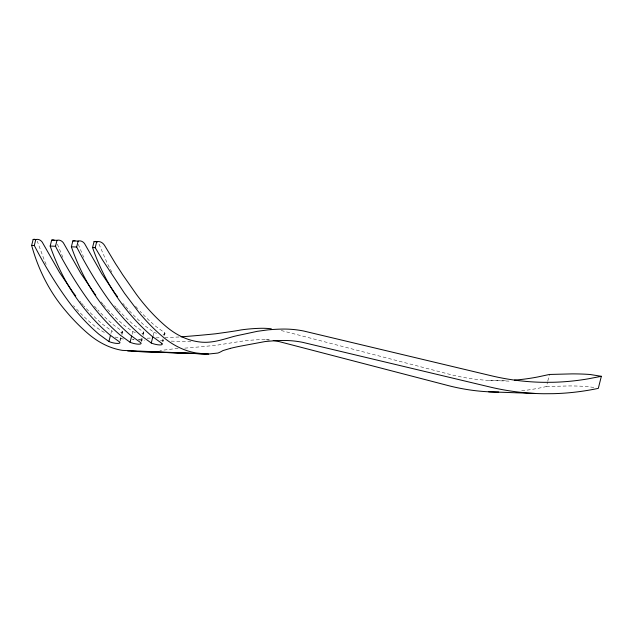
<?xml version="1.0" encoding="UTF-8"?>
<svg xmlns="http://www.w3.org/2000/svg" width="633" height="633" viewBox="0 0 633 633"><rect width="100%" height="100%" fill="white"/><g stroke="black" fill="none" stroke-linecap="round" stroke-linejoin="round"><path stroke-width="0.47" stroke-dasharray="3.17 2.37" d="M110.925 333.504L111.598 330.837L102.57 324.262A284.518 175.784 -88 0 1 84.094 306.055M119.946 340.119L120.618 337.444M121.52 333.884L122.193 331.209L113.165 324.634A284.518 175.784 -88 0 1 97.767 309.846M120.381 340.965L121.053 338.299M121.955 334.738L122.628 332.064M132.107 334.264L132.78 331.589L123.752 325.014A284.518 175.784 -88 0 1 105.893 307.503M141.127 340.87L141.8 338.196M142.702 334.635L143.374 331.969L134.346 325.386A284.518 175.784 -88 0 1 118.949 310.597M141.563 341.717L142.916 336.376M143.137 335.49L143.81 332.816M153.067 335.901L153.961 332.341L144.933 325.766A284.518 175.784 -88 0 1 132.265 313.857M162.309 341.622L162.982 338.948M163.884 335.387L164.556 332.721L155.528 326.137A284.518 175.784 -88 0 1 140.13 311.349M162.974 341.583L163.425 339.802M164.548 335.348L164.991 333.567M521.655 390.806A582.265 342.16 -87 0 0 546.414 386.518L547.585 381.881M547.814 380.955L549.452 374.459M138.089 339.43L142.211 338.94M184.773 348.142L188.428 347.849A194.022 16.513 -1.8 0 0 217.261 345.127L241.379 341.258A481.491 282.951 -87 0 1 259.49 339.715A226.25 132.954 -87 0 1 269.579 340.048M133.033 339.715L133.516 339.684M179.06 337.001L165.039 337.595M178.102 348.601L173.553 348.838A293.736 259.878 73.7 0 1 159.92 350.46M147.133 338.188L150.828 338.046M546.414 386.518L569.114 385.94A55.546 6.409 -3.2 0 1 587.234 386.581L595.455 387.657M155.9 337.872L161.273 337.713M505.403 380.583L497.309 380.67A571.267 335.704 -87 0 1 449.161 374.206L279.897 330.173M265.915 339.779L269.856 339.913M132.162 339.731L134.117 339.802M138.991 339.976L144.846 340.182M160.45 340.736L165.332 340.91M171.187 341.116L192.646 341.875M489.238 380.417L510.776 381.185M111.851 272.158L107.404 263.644L99.025 244.148A10.848 5.942 -85.9 0 0 98.194 242.961M78.302 244.362L83.691 257.322M62.865 257.354L57.35 244.101M46.162 264.365A376.564 210.259 34 0 1 44.785 261.413L38.091 243.412A11.022 5.365 -84.4 0 0 37.173 241.331M76.585 309.086A284.518 175.784 -88 0 0 91.983 323.882A143.011 88.351 -88 0 0 104.991 332.768M74.734 307.06A284.518 175.784 -88 0 1 73.507 305.684M83.485 305.359A284.518 175.784 -88 0 1 81.673 303.247M81.064 302.534A284.518 175.784 -88 0 1 79.869 301.102M123.514 339.051A143.011 88.351 -88 0 1 114.13 336.724M137.662 308.627A284.518 175.784 -88 0 1 135.233 305.842M118.331 309.925A284.518 175.784 -88 0 1 116.48 307.875M115.871 307.187A284.518 175.784 -88 0 1 114.652 305.786M131.577 313.145A284.518 175.784 -88 0 1 125.247 306.166M124.638 305.462A284.518 175.784 -88 0 1 122.834 303.326M164.556 332.721A6.979 1.717 13.5 0 1 162.23 334.248M156.604 333.274A6.979 1.717 13.5 0 1 153.961 332.341M143.374 331.969A6.979 1.717 13.5 0 1 141.048 333.496M135.422 332.523A6.979 1.717 13.5 0 1 132.78 331.589M122.193 331.209A6.979 1.717 13.5 0 1 118.585 332.649M112.848 331.32A6.979 1.717 13.5 0 1 111.598 330.837M96.525 308.493A284.518 175.784 -88 0 1 94.08 305.739M105.276 306.807A284.518 175.784 -88 0 1 103.456 304.71M102.855 303.998A284.518 175.784 -88 0 1 101.051 301.854"/><path stroke-width="0.95" d="M230.404 348.372L222.887 350.595A293.736 64.756 -79.3 0 1 217.855 353.048L208.581 354.029L122.58 350.397A154.405 95.393 -88 0 1 88.533 334.026A295.943 182.842 -88 0 1 64.922 309.933C49.121 291.275 38.091 268.93 31.65 245.414L33.145 239.488L35.788 239.583A10.848 7.469 89.5 0 1 39.222 239.749L39.879 240.057A10.848 7.398 89.7 0 1 42.221 242.13L59.51 272.404L72.858 292.122M95.765 295.176A284.518 175.784 -88 0 1 94.04 292.873L80.692 273.155L63.403 242.882A10.848 7.398 89.7 0 0 61.061 240.809L60.404 240.508A10.848 7.469 89.5 0 0 56.978 240.334L51.677 240.152L50.181 246.071C57.01 265.749 66.433 284.557 78.808 301.348A295.943 182.842 -88 0 0 109.715 334.778L119.495 341.899A6.979 1.717 13.5 0 1 117.168 343.426A6.979 1.717 13.5 0 1 108.908 341.519L99.128 334.406A295.943 182.842 -88 0 1 68.222 300.968C55.395 283.465 44.278 264.76 34.301 245.509L35.788 239.583M75.034 240.833A10.848 5.871 -85.7 0 0 72.858 240.904L71.371 246.823C78.191 266.501 87.615 285.309 99.99 302.099A295.943 182.842 -88 0 0 130.896 335.53L140.676 342.651A6.979 1.717 13.5 0 1 138.35 344.178A6.979 1.717 13.5 0 1 130.089 342.271L120.31 335.158A295.943 182.842 -88 0 1 89.403 301.719C76.577 284.217 65.46 265.512 55.482 246.261L56.978 240.334M161.858 343.403A6.979 1.717 13.5 0 1 159.532 344.93A6.979 1.717 13.5 0 1 151.271 343.023L141.491 335.909A295.943 182.842 -88 0 1 110.585 302.471C97.759 284.969 86.642 266.264 76.664 247.012L78.16 241.094A10.848 7.469 89.5 0 1 81.586 241.26L82.243 241.569A10.848 7.398 89.7 0 1 84.585 243.634L101.873 273.907L114.723 292.905M161.858 343.403L152.078 336.281A295.943 182.842 -88 0 1 121.172 302.851C108.797 286.061 99.373 267.253 92.553 247.574L94.04 241.656A10.848 5.871 -85.7 0 1 95.678 241.458M202.156 353.625L196.721 353.032A154.405 95.393 -88 0 1 162.673 336.661A295.943 182.842 -88 0 1 139.062 312.567L124.495 293.261L102.451 259.862L95.195 247.669L96.691 241.751A11.078 8.213 87 0 1 101.161 242.241L101.85 242.637A11.022 8.063 87.5 0 1 104.785 245.786L115.673 263.937A376.564 210.259 34 0 1 122.612 274.643L136.404 294.377A284.518 175.784 -88 0 0 166.115 326.517A143.011 88.351 -88 0 0 202.402 342.224C213.036 342.92 223.291 339.399 233.387 336.542A186.83 15.904 -1.8 0 1 242.099 334.596L257.362 331.312L267.894 329.88A494.602 320.013 -89 0 1 281.543 329.089A237.122 153.415 -89 0 1 303.69 331.019L491.01 375.693A571.267 369.617 -89 0 0 544.143 382.332L553.036 382.277A570.855 369.348 -89 0 0 588.579 378.763L601.35 376.303L598.312 388.361A582.265 376.73 -89 0 1 553.036 393.679L543.969 393.734A582.407 376.817 -89 0 1 489.815 386.977L302.621 342.334A226.25 146.389 -89 0 0 281.479 340.499A481.499 311.531 -89 0 0 264.903 341.591L242.526 345.768A187.344 15.944 -1.8 0 0 230.404 348.372M108.908 341.519L110.474 335.284M130.089 342.271L131.656 336.044M151.271 343.023L152.838 336.796M181.07 336.851L191.411 336.028A193.54 16.474 -1.8 0 0 215.703 333.781L224.755 332.515A202.18 20.588 -2.6 0 0 237.383 330.608L241.133 329.912A495.061 290.919 -87 0 1 259.815 328.321A237.122 139.339 -87 0 1 271.304 328.772M138.714 351.465L141.238 351.434M498.701 392.041L496.889 392.064A582.407 342.247 -87 0 1 447.816 385.481L278.67 341.48A226.25 132.954 -87 0 0 273.227 340.491M127.708 350.983L136.973 351.442M72.858 240.904L78.16 241.094M94.04 241.656L96.691 241.751M31.65 245.414L34.301 245.509M50.181 246.071L55.482 246.261M71.371 246.823L76.664 247.012M92.553 247.574L95.195 247.669M132.099 351.299L206.026 353.926M135.264 351.426L208.581 354.029M488.652 391.803L534.893 393.449M601.35 376.303L590.273 374.522A55.546 6.409 -3.2 0 0 572.153 373.881L549.452 374.459L537.781 376.959A570.855 335.458 -87 0 1 514.4 380.109M97.245 242.099L96.738 241.798M33.145 239.488A11.078 5.246 -84.1 0 1 35.527 239.622M75.746 295.935A284.518 175.784 -88 0 1 73.428 292.889M51.677 240.152A10.848 5.871 -85.7 0 1 54.375 240.287M117.524 296.687A284.518 175.784 -88 0 1 115.222 293.625"/></g></svg>
